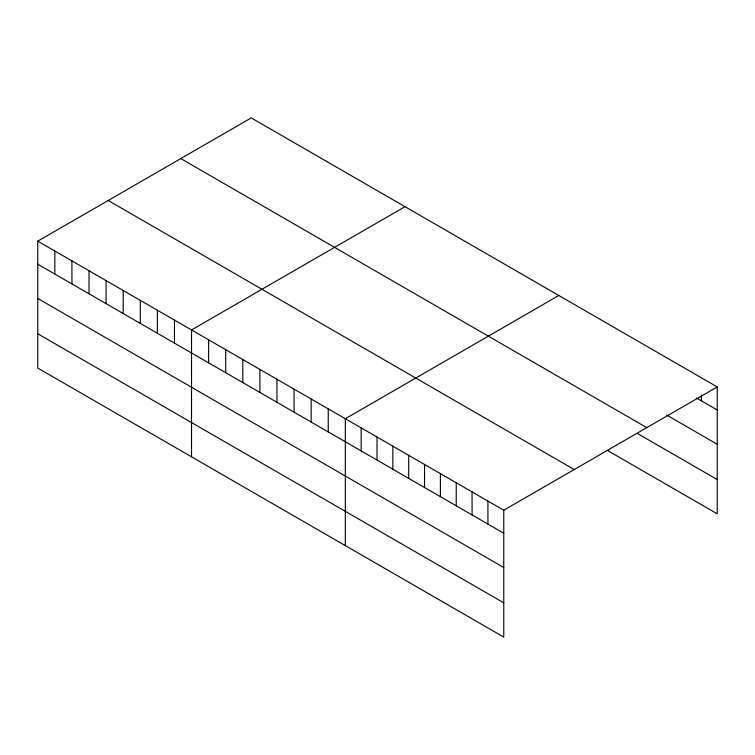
<?xml version="1.0" encoding="UTF-8"?>
<svg xmlns="http://www.w3.org/2000/svg" width="755" height="755" viewBox="0 0 755 755"><rect width="100%" height="100%" fill="white"/><g stroke="black" fill="none" stroke-linecap="round" stroke-linejoin="round"><path stroke-width="1.13" d="M37.75 241.166L503.764 510.21L503.764 637.088L37.75 368.044L37.75 241.166L251.236 117.912L717.25 386.956L717.25 513.834L607.331 450.376M405.02 206.691L191.534 329.944L191.534 456.832M558.804 295.479L345.318 418.732L345.318 545.61M503.764 510.21L717.25 386.956M696.45 397.979L717.25 409.993M666.75 415.099L717.25 444.261M180.785 158.578L646.799 427.632M638.032 433.832L717.25 479.567M108.201 200.49L574.215 469.544M37.75 264.193L503.764 533.247M37.75 298.461L503.764 567.515M37.75 333.767L503.764 602.82M701.404 395.082L701.404 400.839M487.919 501.065L487.919 524.093M472.073 491.92L472.073 514.948M456.228 482.766L456.228 505.803M440.391 473.621L440.391 496.648M424.546 464.476L424.546 487.503M408.7 455.331L408.7 478.359M392.855 446.177L392.855 469.214M377.009 437.032L377.009 460.059M361.164 427.887L361.164 450.914M328.236 408.87L328.236 431.898M311.145 399.008L311.145 422.036M294.063 389.136L294.063 412.173M276.972 379.274L276.972 402.302M259.88 369.412L259.88 392.44M242.799 359.54L242.799 382.577M225.707 349.678L225.707 372.706M208.625 339.816L208.625 362.844M174.452 320.082L174.452 343.11M157.361 310.22L157.361 333.248M140.27 300.358L140.27 323.385M123.188 290.486L123.188 313.514M106.096 280.624L106.096 303.652M89.014 270.762L89.014 293.789M71.923 260.89L71.923 283.927M54.841 251.028L54.841 274.056"/></g></svg>
